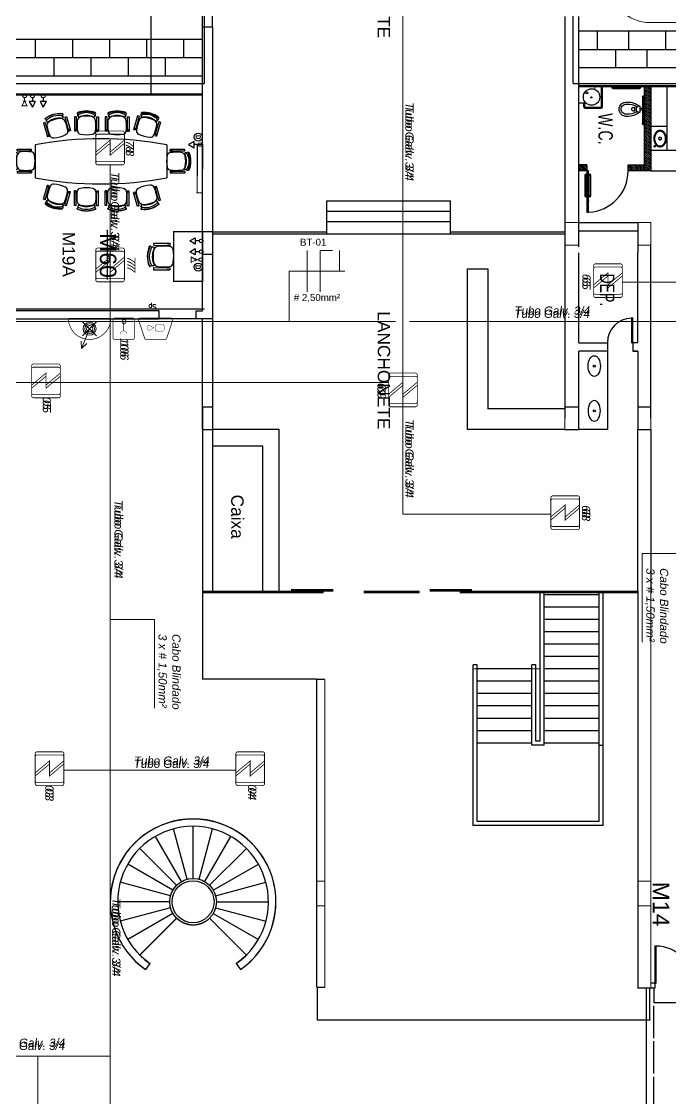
# Model space of a CAD drawing. Header units: metres. Extents: x -331 to 2982, y 362 to 2539.
# Drawn here: x 2831.34 to 2847.09, y 1396.46 to 1422.59 of the extents above; entities that cross this region are included whole.
import ezdxf
from ezdxf.enums import TextEntityAlignment as Align

# ---------------------------------------------------------------- set-up
doc = ezdxf.new("R2010")
doc.units = ezdxf.units.M
doc.layers.get('0').update_dxf_attribs({"color": 251})
for name, color, linetype in [('CX', 251, 'Continuous'), ('DET. FUMAÇA', 1, 'Continuous'), ('Div', 251, 'Continuous'), ('Est', 251, 'Continuous'), ('Mob', 251, 'Continuous'), ('mobiliario', 251, 'Continuous'), ('Pis', 251, 'Continuous')]:
    doc.layers.add(name, color=color, linetype=linetype)
doc.layers.add('EL-PONTOS', color=251, linetype='Continuous', lineweight=30)
doc.layers.add('EL-TELEFONE', color=251, linetype='Continuous', lineweight=20)
doc.styles.add('ARIAL', font='arial.ttf')
doc.styles.add('DESTAQUE', font='arial.ttf', dxfattribs={"height": 0.4})
doc.styles.add('ROMANS', font='romans.shx', dxfattribs={"width": 0.9, "height": 0.07})
doc.styles.get("Standard").update_dxf_attribs({"font": 'arial.ttf', "height": 0.3})

# ---------------------------------------------------------------- blocks, each defined once
blk = doc.blocks.new('Detector de fumaça')
at = {"layer": 'DET. FUMAÇA', "linetype": 'Continuous', "lineweight": 15, "const_width": 0.0187}
blk.add_lwpolyline([(774.599, 539.816), (775.249, 539.816, -0.414214), (775.296, 539.769), (775.296, 539.167, -0.414214), (775.249, 539.12), (774.599, 539.12, -0.414214), (774.553, 539.167), (774.553, 539.769, -0.414214)], format="xyb", close=True, dxfattribs=at)
blk.add_lwpolyline([(774.773, 539.816), (775.064, 539.468), (774.773, 539.468), (775.064, 539.12)], dxfattribs=at)
blk = doc.blocks.new('WEW')
at = {"color": 1, "lineweight": 0, "true_color": 0xe60000}
for p, q in [((1781.244, 994.005), (1781.439, 994.482)), ((1781.439, 994.482), (1781.308, 994.36)), ((1781.439, 994.482), (1781.447, 994.302)), ((1781.075, 994.175), (1781.413, 993.836)), ((1781.413, 994.175), (1781.075, 993.836))]:
    blk.add_line(p, q, dxfattribs=at)
at = {"color": 1, "true_color": 0xe60000, "const_width": 0.0172}
for points in [[(1779.259, 993.747), (1780.023, 993.747, 0.511918), (1780.056, 993.793), (1779.907, 994.24, 0.322823), (1779.874, 994.263), (1779.408, 994.263, 0.322823), (1779.375, 994.24), (1779.226, 993.793, 0.511918)], [(1780.193, 994.263), (1780.641, 994.263, -0.414214), (1780.675, 994.229), (1780.675, 993.782, -0.414214), (1780.641, 993.747), (1780.193, 993.747, -0.414214), (1780.159, 993.782), (1780.159, 994.229, -0.414214)], [(1780.764, 993.748), (1781.724, 993.748, 0.435311), (1781.759, 993.784, 0.930949), (1780.73, 993.784, 0.435311)]]:
    blk.add_lwpolyline(points, format="xyb", close=True, dxfattribs=at)
at = {"color": 1, "true_color": 0xe60000, "const_width": 0.0086}
for points in [[(1779.463, 994.06), (1779.617, 994.06), (1779.652, 994.026), (1779.652, 993.936), (1779.617, 993.902), (1779.463, 993.902), (1779.428, 993.936), (1779.428, 994.026)], [(1779.832, 993.936), (1779.832, 994.026), (1779.802, 994.044), (1779.679, 993.981), (1779.802, 993.918)]]:
    blk.add_lwpolyline(points, close=True, dxfattribs=at)
for points in [[(1780.336, 994.135), (1780.338, 994.117), (1780.344, 994.099), (1780.351, 994.088), (1780.365, 994.073), (1780.373, 994.067), (1780.386, 994.06), (1780.397, 994.057), (1780.413, 994.055), (1780.421, 994.055), (1780.431, 994.056), (1780.45, 994.062), (1780.464, 994.07), (1780.477, 994.082), (1780.488, 994.096), (1780.494, 994.11), (1780.497, 994.122), (1780.498, 994.13), (1780.498, 994.136)], [(1780.417, 993.837), (1780.417, 994.055)]]:
    blk.add_lwpolyline(points, dxfattribs=at)
at = {"color": 1, "lineweight": 0, "true_color": 0xe60000}
for radius in [0.158, 0.119, 0.0774]:
    blk.add_circle((1781.244, 994.005), radius, dxfattribs=at)
blk = doc.blocks.new('rett')
at = {"color": 2, "linetype": 'Continuous', "lineweight": 15}
blk.add_line((813.966, 2203), (814.262, 2203), dxfattribs=at)
at = {"layer": 'Div', "color": 2, "linetype": 'Continuous', "lineweight": 15}
for p, q in [((813.645, 2202.003), (813.645, 2203)), ((813.966, 2202.003), (813.966, 2203)), ((814.435, 2202.502), (814.435, 2203))]:
    blk.add_line(p, q, dxfattribs=at)
blk.add_lwpolyline([(813.214, 2201.295), (813.214, 2202.502), (814.56, 2202.502)], dxfattribs=at)
at = {"layer": 'Div', "color": 2, "linetype": 'Continuous', "lineweight": 15, "char_height": 0.1683, "attachment_point": 1}
for s, insert in [('\\pxqc;\\PBT-01{\\fArial|b0|i1|c0|p34;  }', (808.19, 2203.569)), ('\\pxqc;\\P\\pi-0.92701,l1.92701,t1.92701;#^I2,50mm²', (808.198, 2202.227))]:
    blk.add_mtext_dynamic_manual_height_columns(s, width=11.20762, gutter_width=2.104, heights=[0], dxfattribs=dict(at, insert=insert))
blk = doc.blocks.new('derw')
at = {"layer": 'Div', "color": 2, "linetype": 'Continuous', "lineweight": 15}
blk.add_lwpolyline([(814.419, 2191.53), (814.419, 2192.589), (816.571, 2192.589)], dxfattribs=at)
at = {"layer": 'Div', "color": 2, "linetype": 'Continuous', "lineweight": 15, "insert": (814.772, 2193.224), "char_height": 0.2, "attachment_point": 1}
blk.add_mtext_dynamic_manual_height_columns('{\\fArial|b0|i1|c0|p34;Cabo Blindado \\P3 x # 1,50mm²}', width=13.3188, gutter_width=2.5, heights=[0], dxfattribs=at)
blk = doc.blocks.new('cb2')
at = {"layer": 'Div', "color": 2, "linetype": 'Continuous', "lineweight": 15}
blk.add_lwpolyline([(806.232, 1904.456), (806.232, 1903.382), (808.384, 1903.382)], dxfattribs=at)
at = {"layer": 'Div', "color": 2, "linetype": 'Continuous', "lineweight": 15, "insert": (806.585, 1904.017), "char_height": 0.2, "attachment_point": 1}
blk.add_mtext_dynamic_manual_height_columns('{\\fArial|b0|i1|c0|p34;Cabo Blindado \\P3 x # 1,50mm²}', width=13.3188, gutter_width=2.5, heights=[0], dxfattribs=at)
blk = doc.blocks.new('porta .9')
at = {"layer": 'CX', "ltscale": 8}
blk.add_lwpolyline([(0, 0), (0.03, 0), (0.03, 0.9), (0, 0.9)], close=True, dxfattribs=at)
at = {"layer": 'CX', "color": 1, "ltscale": 8}
blk.add_arc((0.03, 0.0295), 0.8705, 358.05796, 90, dxfattribs=at)
blk = doc.blocks.new('barra 3')
for p, q in [((748.054, 1002.302), (748.054, 1002.274)), ((748.579, 1002.327), (748.079, 1002.327)), ((748.079, 1002.274), (748.079, 1002.302)), ((748.079, 1002.302), (748.579, 1002.302)), ((748.579, 1002.302), (748.579, 1002.274)), ((748.604, 1002.302), (748.604, 1002.274))]:
    blk.add_line(p, q)
for centre, start, end in [((748.079, 1002.302), 90, 180), ((748.579, 1002.302), 0, 90)]:
    blk.add_arc(centre, 0.025, start, end)
blk = doc.blocks.new('VASO-SAN')
for p, q in [((302.351, 172.465), (302.38, 172.465)), ((302.38, 172.465), (302.38, 172.383)), ((302.411, 172.354), (302.411, 172.494)), ((302.499, 172.354), (302.499, 172.494)), ((302.599, 172.444), (302.499, 172.444)), ((302.599, 172.444), (302.599, 172.455)), ((302.599, 172.404), (302.599, 172.444)), ((302.619, 172.464), (302.609, 172.464)), ((302.619, 172.424), (302.619, 172.464)), ((302.351, 172.383), (302.38, 172.383)), ((302.599, 172.404), (302.499, 172.404)), ((302.599, 172.404), (302.599, 172.393)), ((302.619, 172.383), (302.609, 172.383)), ((302.619, 172.424), (302.619, 172.383))]:
    blk.add_line(p, q)
for centre in [(302.453, 172.486), (302.453, 172.362)]:
    blk.add_circle(centre, 0.00707)
for centre, radius, start, end in [((302.178, 172.42), 0.179, 86.6811, 178.7962), ((302.178, 172.42), 0.129, 86.6811, 178.7962), ((302.205, 172.134), 0.464, 50.6979, 92.0637), ((302.205, 172.134), 0.414, 60.1325, 92.0637), ((302.349, 172.422), 0.043, 86.6811, 178.7962), ((302.609, 172.455), 0.00935, 90, 180), ((302.178, 172.427), 0.179, 181.2038, 273.3189), ((302.178, 172.427), 0.129, 181.2038, 273.3189), ((302.205, 172.713), 0.464, 267.9363, 309.3021), ((302.205, 172.713), 0.414, 267.9363, 299.8675), ((302.349, 172.426), 0.043, 181.2038, 273.3189), ((302.609, 172.393), 0.00935, 180, 270)]:
    blk.add_arc(centre, radius, start, end)
blk = doc.blocks.new('Barra')
at = {"layer": 'Mob'}
for p, q in [((780.708, 987.496), (780.708, 987.521)), ((780.733, 987.497), (780.733, 987.521)), ((781.384, 987.471), (780.733, 987.471)), ((781.383, 987.496), (780.734, 987.496)), ((781.384, 987.497), (781.384, 987.521)), ((781.409, 987.496), (781.409, 987.521))]:
    blk.add_line(p, q, dxfattribs=at)
for centre, start, end in [((780.733, 987.496), 180, 270), ((781.384, 987.496), 270, 0)]:
    blk.add_arc(centre, 0.025, start, end, dxfattribs=at)
blk = doc.blocks.new('Braa 2')
at = {"layer": 'Mob'}
for p, q in [((781.559, 986.646), (781.559, 987.297)), ((781.584, 987.322), (781.609, 987.322)), ((781.584, 986.647), (781.584, 987.296)), ((781.585, 987.297), (781.609, 987.297)), ((781.584, 986.621), (781.609, 986.621)), ((781.585, 986.646), (781.609, 986.646))]:
    blk.add_line(p, q, dxfattribs=at)
for centre, start, end in [((781.584, 987.297), 90, 180), ((781.584, 986.646), 180, 270)]:
    blk.add_arc(centre, 0.025, start, end, dxfattribs=at)
blk = doc.blocks.new('conj')
at = {"layer": 'Est'}
blk.add_blockref('Barra', (1483.5, 739.063), dxfattribs=at)
at = {"layer": 'Est', "rotation": 180}
for name, p in [('Braa 2', (3045.721, 2712.979)), ('VASO-SAN', (2566.731, 1898.456))]:
    blk.add_blockref(name, p, dxfattribs=at)
blk = doc.blocks.new('P42254')
for p, q in [((-0.323, 0.534), (-0.323, 0.143)), ((-0.273, 0.534), (-0.323, 0.534)), ((-0.273, 0.534), (-0.273, 0.143)), ((-0.05, 0.549), (-0.05, 0.568)), ((0.05, 0.549), (0.05, 0.568)), ((0.272, 0.534), (0.272, 0.143)), ((0.272, 0.534), (0.322, 0.534)), ((0.322, 0.534), (0.322, 0.143)), ((-0.273, 0.143), (-0.323, 0.143)), ((0.272, 0.143), (0.322, 0.143))]:
    blk.add_line(p, q)
blk.add_lwpolyline([(-0.139, 0.539, 0.340817), (-0.246, 0.427, 0.05523), (-0.244, 0.151, 0.328643), (-0.162, 0.065, 0.09095), (0.162, 0.065, 0.328643), (0.244, 0.151, 0.05523), (0.246, 0.427, 0.340817), (0.139, 0.539, 0.077917)], format="xyb", close=True)
for points in [[(0.241, 0.611, 0.481357), (0.235, 0.646, 0.097119), (0, 0.691, 0.097119), (-0.235, 0.646, 0.481357), (-0.241, 0.611)], [(-0.05, 0.568, 0.100785), (-0.196, 0.525, -0.49505), (-0.225, 0.539), (-0.241, 0.61, -0.365963), (-0.229, 0.632, -0.0944), (0, 0.678, -0.0944), (0.229, 0.632, -0.365963), (0.241, 0.61), (0.225, 0.539, -0.49505), (0.196, 0.525, 0.100785), (0.05, 0.568, 0.100785)], [(0.226, 0.541, 0.344642), (0.199, 0.597, 0.1068), (0, 0.647, 0.1068), (-0.199, 0.597, 0.344642), (-0.226, 0.541)]]:
    blk.add_lwpolyline(points, format="xyb")
for centre, radius, start, end in [((0, 0.023), 0.547, 84.7595, 95.2405), ((-0.295, 0.207), 0.0277, 190.5973, 265.3499), ((-0.3, 0.207), 0.0277, 274.6501, 349.4027), ((0.3, 0.207), 0.0277, 190.5973, 265.3499), ((0.295, 0.207), 0.0277, 274.6501, 349.4027)]:
    blk.add_arc(centre, radius, start, end)
blk = doc.blocks.new('cad')
at = {"layer": 'mobiliario', "color": 2, "xscale": -0.8999999999996506, "yscale": 0.900000000000091, "zscale": 0.9, "rotation": 134.9824189609743}
blk.add_blockref('P42254', (995.61, 975.558), dxfattribs=at)
blk = doc.blocks.new('BNMBV')
at = {"layer": 'EL-PONTOS'}
blk.add_line((462.954, 120.093), (463.177, 120.093), dxfattribs=at)
blk.add_lwpolyline([(463.51, 120.093), (463.177, 120.286), (463.177, 119.901)], close=True, dxfattribs=at)
blk = doc.blocks.new('DGDSG')
at = {"layer": 'EL-TELEFONE'}
for p, q in [((462.959, 117.962), (463.149, 117.962)), ((463.149, 117.867), (463.149, 118.057))]:
    blk.add_line(p, q, dxfattribs=at)
blk.add_lwpolyline([(463.149, 117.962), (463.434, 117.797), (463.434, 118.126)], close=True, dxfattribs=at)

msp = doc.modelspace()

# ---------------------------------------------------------------- hatches: boundary and pattern name
at = {"layer": 'Pis'}
h = msp.add_hatch(dxfattribs=at)
h.set_pattern_fill('ANSI31', color=256, scale=0.01, angle=270, style=0)
h.set_pattern_definition([(315, (1331.963088, 3684.459063), (0.0224506403, 0.0224506403), [])])
h.paths.add_polyline_path([(2846.614, 1418.965), (2846.614, 1421.015), (2846.464, 1421.015), (2846.464, 1419.115), (2846.064, 1419.115), (2846.064, 1418.965)])
h.paths.add_polyline_path([(2845.064, 1418.965), (2845.064, 1419.115), (2844.864, 1419.115), (2844.864, 1418.965)])
edge = h.paths.add_edge_path()
edge.add_line((2848.264, 1421.015), (2848.214, 1421.015))
edge.add_line((2848.214, 1421.015), (2848.214, 1418.471))
edge.add_line((2848.214, 1418.471), (2848.264, 1418.471))
edge.add_line((2848.264, 1418.471), (2848.264, 1421.015))
edge.add_line((2848.264, 1421.015), (2848.214, 1421.015))

# ---------------------------------------------------------------- linework, layer by layer
at = {"lineweight": 0}
for p, q in [((2845.104, 1418.24), (2845.104, 1418.215)), ((2845.064, 1417.965), (2845.104, 1417.965))]:
    msp.add_line(p, q, dxfattribs=at)
for points in [[(2844.726, 1421.085), (2844.726, 1427.935), (2835.776, 1427.935), (2835.776, 1421.085)], [(2795.241, 1393.705), (2795.241, 1421.085), (2835.776, 1421.085)], [(2844.726, 1421.085), (2857.361, 1421.085), (2857.361, 1401.905)], [(2835.776, 1415.615), (2830.451, 1415.615), (2830.451, 1414.675), (2803.276, 1414.675), (2803.276, 1418.2), (2801.676, 1418.2), (2801.676, 1396.635), (2795.241, 1396.635)]]:
    msp.add_lwpolyline(points, dxfattribs=at)
msp.add_lwpolyline([(2845.451, 1408.735), (2845.451, 1403.085), (2842.301, 1403.085), (2842.301, 1406.885), (2843.926, 1406.885), (2843.926, 1408.735)], close=True, dxfattribs=at)
msp.add_lwpolyline([(2836.795, 1399.941), (2835.901, 1400.836, -0.414214), (2835.102, 1400.836), (2834.207, 1399.941), (2834.452, 1399.736), (2834.348, 1399.589, -3.171595), (2836.654, 1399.589), (2836.551, 1399.736)], format="xyb", close=True, dxfattribs=at)
at = {"layer": 'DET. FUMAÇA', "color": 3, "linetype": 'Continuous', "lineweight": 15}
for points in [[(2840.416, 1415.312), (2830.547, 1415.312), (2830.547, 1414.611), (2801.798, 1414.611), (2801.798, 1396.91), (2830.488, 1396.91), (2830.488, 1317.82), (2851.735, 1317.82), (2851.735, 1316.183)], [(2848.099, 1415.312), (2840.757, 1415.312)]]:
    msp.add_lwpolyline(points, dxfattribs=at)
at = {"layer": 'DET. FUMAÇA', "color": 2, "linetype": 'Continuous', "lineweight": 15}
msp.add_circle((2833.825, 1415.307), 0.0504, dxfattribs=at)
at = {"layer": 'Div', "color": 150, "linetype": 'Continuous', "lineweight": 0}
for p, q in [((2840.597, 1442.771), (2840.597, 1410.636)), ((2833.487, 1395.76), (2833.487, 1419.114)), ((2845.922, 1416.266), (2847.477, 1416.266)), ((2802.409, 1413.834), (2840.249, 1413.834)), ((2844.189, 1410.636), (2840.597, 1410.636)), ((2836.54, 1404.426), (2832.364, 1404.426)), ((2833.487, 1397.487), (2802.409, 1397.487)), ((2831.73, 1393.387), (2831.73, 1397.487))]:
    msp.add_line(p, q, dxfattribs=at)
at = {"layer": 'Div', "lineweight": 0}
for p, q in [((2846.714, 1399.26), (2846.614, 1399.26)), ((2846.714, 1399.141), (2846.614, 1399.141))]:
    msp.add_line(p, q, dxfattribs=at)
at = {"layer": 'Div', "color": 230, "linetype": 'Continuous', "lineweight": 0}
msp.add_lwpolyline([(2795.596, 1370.835), (2795.596, 1422.804, -0.414214), (2796.596, 1423.804), (2832.978, 1423.804, 0.414214), (2833.978, 1424.804), (2833.978, 1444.456, -0.414214), (2834.978, 1445.456), (2844.601, 1445.456, -0.414214), (2845.601, 1444.456), (2845.601, 1423.563, 0.414214), (2846.601, 1422.563), (2856.044, 1422.563, -0.414214), (2857.044, 1421.563), (2857.044, 1399.809, 0.414214), (2858.044, 1398.809), (2864.977, 1398.809, -0.414214), (2865.977, 1397.809), (2865.977, 1393.565, -0.414214), (2864.977, 1392.565), (2858.044, 1392.565, 0.414214), (2857.044, 1391.565), (2857.044, 1315.763, -0.414214)], format="xyb", dxfattribs=at)
at = {"layer": 'Div', "lineweight": 0}
msp.add_lwpolyline([(2846.714, 1399.26), (2846.714, 1399.141)], dxfattribs=at)
at = {"layer": 'Pis'}
for p, q in [((2835.731, 1422.465), (2835.731, 1438.85)), ((2835.976, 1422.465), (2835.976, 1438.75)), ((2834.474, 1424.658), (2834.474, 1420.835)), ((2844.526, 1422.715), (2844.526, 1412.965)), ((2844.864, 1417.125), (2844.864, 1422.715)), ((2835.731, 1422.465), (2835.976, 1422.465)), ((2835.731, 1420.815), (2835.731, 1422.465)), ((2835.731, 1420.815), (2835.731, 1422.465)), ((2835.731, 1415.575), (2835.731, 1422.465)), ((2835.731, 1422.465), (2835.976, 1422.465)), ((2835.731, 1415.575), (2835.731, 1422.465)), ((2835.731, 1420.815), (2835.731, 1422.465)), ((2835.731, 1420.815), (2835.731, 1422.465)), ((2835.731, 1415.575), (2835.731, 1422.465)), ((2835.731, 1415.575), (2835.731, 1422.465)), ((2835.976, 1422.465), (2835.976, 1408.735)), ((2835.976, 1422.465), (2835.976, 1408.735)), ((2835.976, 1422.465), (2835.976, 1415.375)), ((2835.976, 1422.465), (2835.976, 1415.375)), ((2794.351, 1422.165), (2835.731, 1422.165)), ((2831.671, 1422.165), (2831.671, 1421.715)), ((2832.121, 1422.165), (2832.121, 1422.165)), ((2832.571, 1422.165), (2832.571, 1421.715)), ((2833.021, 1422.165), (2833.021, 1422.165)), ((2833.471, 1422.165), (2833.471, 1421.715)), ((2833.921, 1422.165), (2833.921, 1422.165)), ((2834.371, 1422.165), (2834.371, 1421.715)), ((2834.821, 1422.165), (2834.821, 1422.165)), ((2835.271, 1422.165), (2835.271, 1421.715)), ((2835.676, 1422.165), (2835.676, 1422.165)), ((2844.859, 1422.365), (2844.859, 1422.365)), ((2844.864, 1422.365), (2858.251, 1422.365)), ((2845.309, 1422.365), (2845.309, 1421.915)), ((2845.759, 1422.365), (2845.759, 1422.365)), ((2846.071, 1422.365), (2846.071, 1421.915)), ((2846.521, 1422.365), (2846.521, 1422.365)), ((2846.971, 1422.365), (2846.971, 1421.915)), ((2844.864, 1421.915), (2858.251, 1421.915)), ((2845.759, 1421.915), (2845.759, 1421.465)), ((2846.521, 1421.915), (2846.521, 1421.465)), ((2794.351, 1421.715), (2835.731, 1421.715)), ((2832.121, 1421.715), (2832.121, 1421.265)), ((2833.021, 1421.715), (2833.021, 1421.265)), ((2833.921, 1421.715), (2833.921, 1421.265)), ((2834.821, 1421.715), (2834.821, 1421.265)), ((2857.801, 1421.465), (2844.864, 1421.465)), ((2835.731, 1421.265), (2794.801, 1421.265)), ((2795.241, 1420.835), (2835.731, 1420.835)), ((2798.001, 1420.815), (2835.731, 1420.815)), ((2814.052, 1420.835), (2835.731, 1420.835)), ((2814.052, 1420.815), (2835.731, 1420.815)), ((2844.864, 1421.035), (2857.654, 1421.035)), ((2844.864, 1421.015), (2857.634, 1421.015)), ((2845.416, 1420.514), (2845.416, 1421.011)), ((2845.441, 1420.519), (2845.441, 1421.011)), ((2846.464, 1419.115), (2846.464, 1421.015)), ((2846.464, 1421.015), (2846.614, 1421.015)), ((2846.614, 1421.015), (2846.614, 1418.965)), ((2847.029, 1421.015), (2846.614, 1421.015)), ((2847.014, 1419.465), (2847.014, 1421.015)), ((2844.991, 1420.519), (2844.991, 1420.616)), ((2845.016, 1420.514), (2845.016, 1420.616)), ((2845.016, 1420.514), (2845.416, 1420.514)), ((2845.021, 1420.489), (2845.411, 1420.489)), ((2847.014, 1420.04), (2846.614, 1420.04)), ((2831.664, 1419.599), (2831.664, 1418.799)), ((2834.864, 1419.599), (2834.864, 1418.799)), ((2847.414, 1419.465), (2846.614, 1419.465)), ((2845.064, 1419.115), (2844.864, 1419.115)), ((2844.864, 1419.115), (2845.064, 1419.115)), ((2845.064, 1419.115), (2845.064, 1418.965)), ((2846.064, 1418.965), (2846.064, 1419.115)), ((2846.064, 1419.115), (2846.464, 1419.115)), ((2846.064, 1419.115), (2846.464, 1419.115)), ((2845.064, 1418.965), (2844.864, 1418.965)), ((2845.064, 1418.965), (2845.064, 1417.965)), ((2845.104, 1418.965), (2845.064, 1418.965)), ((2845.104, 1417.965), (2845.104, 1418.965)), ((2846.614, 1418.965), (2846.064, 1418.965)), ((2846.614, 1418.965), (2847.414, 1418.965)), ((2838.751, 1418.24), (2841.751, 1418.24)), ((2838.751, 1417.44), (2838.751, 1418.24)), ((2841.751, 1417.44), (2841.751, 1418.24)), ((2845.104, 1418.24), (2845.104, 1418.215)), ((2838.751, 1417.99), (2841.751, 1417.99)), ((2845.064, 1417.965), (2845.104, 1417.965)), ((2838.751, 1417.74), (2841.751, 1417.74)), ((2844.854, 1417.715), (2846.292, 1417.715)), ((2833.42, 1416.333), (2833.42, 1417.537)), ((2835.976, 1417.49), (2838.751, 1417.49)), ((2835.976, 1417.44), (2838.751, 1417.44)), ((2838.751, 1417.44), (2841.751, 1417.44)), ((2841.751, 1417.49), (2844.526, 1417.49)), ((2841.751, 1417.44), (2844.526, 1417.44)), ((2844.854, 1417.515), (2846.292, 1417.515)), ((2846.301, 1417.165), (2846.301, 1416.975)), ((2846.614, 1416.765), (2846.614, 1417.19)), ((2846.614, 1416.765), (2846.614, 1417.19)), ((2844.864, 1414.795), (2844.864, 1416.975)), ((2846.301, 1414.795), (2846.301, 1416.975)), ((2846.614, 1412.965), (2846.614, 1416.765)), ((2846.614, 1413.24), (2846.614, 1416.765)), ((2842.156, 1416.59), (2842.656, 1416.59)), ((2842.156, 1416.59), (2842.156, 1412.69)), ((2842.656, 1416.59), (2842.656, 1413.19)), ((2834.676, 1415.575), (2830.251, 1415.575)), ((2830.451, 1415.375), (2834.676, 1415.375)), ((2834.676, 1415.375), (2834.676, 1415.575)), ((2835.576, 1415.375), (2834.676, 1415.375)), ((2835.576, 1415.375), (2835.576, 1415.575)), ((2835.576, 1415.575), (2835.731, 1415.575)), ((2835.576, 1415.375), (2835.576, 1415.575)), ((2835.576, 1415.575), (2835.731, 1415.575)), ((2835.576, 1415.375), (2835.576, 1415.575)), ((2835.576, 1415.575), (2835.731, 1415.575)), ((2835.576, 1415.375), (2835.576, 1415.575)), ((2835.576, 1415.575), (2835.731, 1415.575)), ((2835.731, 1415.375), (2835.576, 1415.375)), ((2835.731, 1415.375), (2835.576, 1415.375)), ((2835.731, 1415.375), (2835.576, 1415.375)), ((2835.976, 1415.375), (2835.576, 1415.375)), ((2835.731, 1414.625), (2835.731, 1415.375)), ((2835.731, 1412.69), (2835.731, 1415.375)), ((2835.731, 1414.415), (2835.731, 1414.615)), ((2844.864, 1414.795), (2845.561, 1414.795)), ((2844.864, 1413.24), (2844.864, 1414.595)), ((2845.561, 1414.595), (2844.864, 1414.595)), ((2845.561, 1414.795), (2845.561, 1414.595)), ((2845.561, 1414.595), (2845.561, 1412.69)), ((2846.176, 1414.795), (2846.176, 1414.595)), ((2846.295, 1414.795), (2846.176, 1414.795)), ((2846.301, 1414.795), (2846.176, 1414.795)), ((2846.295, 1414.595), (2846.176, 1414.595)), ((2846.176, 1414.595), (2846.301, 1414.595)), ((2846.301, 1414.595), (2846.301, 1413.24)), ((2835.731, 1413.24), (2835.731, 1414.415)), ((2844.526, 1413.19), (2842.656, 1413.19)), ((2835.731, 1412.69), (2835.731, 1408.735)), ((2837.592, 1412.69), (2835.976, 1412.69)), ((2837.592, 1408.735), (2837.592, 1412.69)), ((2844.526, 1412.69), (2842.156, 1412.69)), ((2845.561, 1412.69), (2844.864, 1412.69)), ((2846.301, 1408.735), (2846.301, 1412.69)), ((2846.614, 1412.69), (2846.614, 1408.735)), ((2837.192, 1412.29), (2835.976, 1412.29)), ((2837.192, 1408.735), (2837.192, 1412.29)), ((2835.731, 1408.735), (2835.731, 1406.635)), ((2843.926, 1405.135), (2843.926, 1408.735)), ((2844.026, 1408.735), (2843.926, 1408.735)), ((2844.026, 1405.035), (2844.026, 1408.735)), ((2845.351, 1408.685), (2844.026, 1408.685)), ((2845.351, 1408.735), (2845.351, 1405.035)), ((2845.451, 1408.735), (2845.351, 1408.735)), ((2845.451, 1408.735), (2845.451, 1405.035)), ((2845.351, 1408.385), (2844.026, 1408.385)), ((2845.351, 1408.085), (2844.026, 1408.085)), ((2845.351, 1407.785), (2844.026, 1407.785)), ((2845.351, 1407.485), (2844.026, 1407.485)), ((2842.301, 1403.085), (2842.301, 1406.985)), ((2842.401, 1406.985), (2842.301, 1406.985)), ((2842.401, 1403.185), (2842.401, 1406.985)), ((2843.726, 1405.035), (2843.726, 1406.985)), ((2843.826, 1406.985), (2843.726, 1406.985)), ((2843.826, 1405.135), (2843.826, 1406.985)), ((2845.351, 1407.185), (2844.026, 1407.185)), ((2843.726, 1406.885), (2842.401, 1406.885)), ((2845.351, 1406.885), (2844.026, 1406.885)), ((2838.501, 1406.635), (2835.731, 1406.635)), ((2838.501, 1406.635), (2838.701, 1406.635)), ((2843.726, 1406.585), (2842.401, 1406.585)), ((2845.351, 1406.585), (2844.026, 1406.585)), ((2843.726, 1406.285), (2842.401, 1406.285)), ((2845.351, 1406.285), (2844.026, 1406.285)), ((2843.726, 1405.985), (2842.401, 1405.985)), ((2845.351, 1405.985), (2844.026, 1405.985)), ((2843.726, 1405.685), (2842.401, 1405.685)), ((2845.351, 1405.685), (2844.026, 1405.685)), ((2843.726, 1405.385), (2842.401, 1405.385)), ((2843.926, 1405.135), (2843.826, 1405.135)), ((2845.351, 1405.385), (2844.026, 1405.385)), ((2843.726, 1405.085), (2842.401, 1405.085)), ((2844.026, 1405.035), (2843.726, 1405.035)), ((2845.351, 1405.085), (2844.026, 1405.085)), ((2845.351, 1405.035), (2845.451, 1405.035)), ((2845.351, 1405.035), (2845.351, 1403.185)), ((2845.451, 1405.035), (2845.451, 1403.085)), ((2835.501, 1401.8), (2835.501, 1403.065)), ((2845.451, 1403.085), (2842.301, 1403.085)), ((2845.351, 1403.185), (2842.401, 1403.185)), ((2835.219, 1401.724), (2834.586, 1402.82)), ((2835.355, 1401.781), (2835.028, 1403.003)), ((2835.647, 1401.781), (2835.975, 1403.003)), ((2835.784, 1401.724), (2836.416, 1402.82)), ((2835.102, 1401.635), (2834.207, 1402.529)), ((2835.901, 1401.635), (2836.795, 1402.529)), ((2835.012, 1401.518), (2833.916, 1402.15)), ((2835.99, 1401.518), (2837.086, 1402.15)), ((2834.955, 1401.381), (2833.734, 1401.709)), ((2836.047, 1401.381), (2837.269, 1401.709)), ((2834.936, 1401.235), (2833.671, 1401.235)), ((2836.066, 1401.235), (2837.331, 1401.235)), ((2834.955, 1401.089), (2833.734, 1400.761)), ((2836.047, 1401.089), (2837.269, 1400.761)), ((2835.012, 1400.953), (2833.916, 1400.32)), ((2835.102, 1400.836), (2834.207, 1399.941)), ((2835.901, 1400.836), (2836.795, 1399.941)), ((2835.99, 1400.953), (2837.086, 1400.32)), ((2834.452, 1399.736), (2834.348, 1399.589)), ((2836.551, 1399.736), (2836.654, 1399.589)), ((2838.521, 1398.36), (2838.521, 1399.16)), ((2846.501, 1399.135), (2846.501, 1394.16)), ((2846.594, 1398.36), (2846.589, 1399.141)), ((2846.714, 1399.26), (2846.614, 1399.26)), ((2846.714, 1399.141), (2846.614, 1399.141)), ((2846.691, 1399.135), (2846.691, 1398.783)), ((2848.214, 1398.783), (2846.691, 1398.783)), ((2846.691, 1397.924), (2846.691, 1398.708)), ((2846.594, 1398.36), (2838.521, 1398.36)), ((2846.594, 1398.38), (2846.594, 1398.36)), ((2846.691, 1397.065), (2846.691, 1397.849)), ((2846.691, 1395.768), (2846.691, 1396.99))]:
    msp.add_line(p, q, dxfattribs=at)
at = {"layer": 'Pis', "const_width": 0.03}
for points in [[(2844.726, 1421.085), (2844.726, 1427.935), (2835.776, 1427.935), (2835.776, 1421.085)], [(2795.241, 1393.705), (2795.241, 1421.085), (2835.776, 1421.085)], [(2844.726, 1421.085), (2857.361, 1421.085), (2857.361, 1401.905)], [(2845.035, 1420.615), (2844.864, 1420.615), (2844.864, 1421.015), (2845.254, 1421.015), (2845.254, 1420.943)], [(2835.776, 1415.615), (2830.451, 1415.615), (2830.451, 1414.675), (2803.276, 1414.675), (2803.276, 1418.2), (2801.676, 1418.2), (2801.676, 1396.635), (2795.241, 1396.635)], [(2846.301, 1408.735), (2846.301, 1399.141)], [(2846.614, 1408.735), (2846.614, 1399.141), (2846.301, 1399.141), (2846.301, 1408.735)], [(2846.614, 1408.735), (2846.614, 1399.141)], [(2838.501, 1406.635), (2838.501, 1399.16)], [(2838.701, 1406.635), (2838.701, 1399.16)], [(2838.701, 1399.16), (2838.501, 1399.16)], [(2846.614, 1399.141), (2846.301, 1399.141)], [(2846.714, 1399.26), (2846.714, 1399.141)]]:
    msp.add_lwpolyline(points, dxfattribs=at)
for points in [[(2846.745, 1419.907, 0.359179), (2846.745, 1419.593)], [(2846.761, 1419.894, 0.359169), (2846.761, 1419.607)], [(2846.934, 1419.907, 0.471699), (2846.745, 1419.907)], [(2846.918, 1419.894, 0.471701), (2846.761, 1419.894)], [(2846.918, 1419.607, 0.358974), (2846.918, 1419.894)], [(2846.934, 1419.593, 0.358975), (2846.934, 1419.907)], [(2846.745, 1419.593, 0.472393), (2846.934, 1419.593)], [(2846.761, 1419.607, 0.472527), (2846.918, 1419.607)], [(2846.817, 1419.75, 1), (2846.862, 1419.75)]]:
    msp.add_lwpolyline(points, format="xyb", dxfattribs=at)
for points in [[(2846.84, 1419.717, 1.732057), (2846.81, 1419.767, 0.577348)], [(2836.795, 1399.941), (2835.901, 1400.836, -0.414214), (2835.102, 1400.836), (2834.207, 1399.941), (2834.452, 1399.736), (2834.348, 1399.589, -3.171595), (2836.654, 1399.589), (2836.551, 1399.736)]]:
    msp.add_lwpolyline(points, format="xyb", close=True, dxfattribs=at)
for points in [[(2835.738, 1419.606), (2835.724, 1418.434), (2835.599, 1418.434), (2835.606, 1419.606)], [(2844.526, 1417.165), (2844.526, 1417.715), (2844.864, 1417.715), (2844.864, 1417.165)], [(2846.301, 1417.165), (2846.301, 1417.715), (2846.614, 1417.715), (2846.614, 1417.165)], [(2835.731, 1417.49), (2835.731, 1416.29), (2835.031, 1416.29), (2835.031, 1417.49)], [(2835.731, 1416.94), (2835.731, 1417.49), (2835.976, 1417.49), (2835.976, 1416.94)], [(2835.731, 1416.94), (2835.731, 1417.49), (2835.976, 1417.49), (2835.976, 1416.94)], [(2846.176, 1414.795), (2846.146, 1414.795), (2846.146, 1415.395), (2846.176, 1415.395)], [(2835.731, 1412.69), (2835.731, 1413.24), (2835.976, 1413.24), (2835.976, 1412.69)], [(2844.526, 1412.69), (2844.526, 1413.24), (2844.864, 1413.24), (2844.864, 1412.69)], [(2846.301, 1412.69), (2846.301, 1413.24), (2846.614, 1413.24), (2846.614, 1412.69)], [(2838.893, 1408.807), (2837.893, 1408.807), (2837.893, 1408.777), (2838.893, 1408.777)], [(2842.261, 1408.807), (2841.261, 1408.807), (2841.261, 1408.777), (2842.261, 1408.777)], [(2838.656, 1408.765), (2835.731, 1408.765), (2835.731, 1408.735), (2838.656, 1408.735)], [(2840.989, 1408.765), (2839.656, 1408.765), (2839.656, 1408.735), (2840.989, 1408.735)], [(2846.301, 1408.765), (2841.989, 1408.765), (2841.989, 1408.735), (2846.301, 1408.735)], [(2845.451, 1408.735), (2845.451, 1403.085), (2842.301, 1403.085), (2842.301, 1406.885), (2843.926, 1406.885), (2843.926, 1408.735)], [(2838.501, 1401.735), (2838.701, 1401.735), (2838.701, 1401.135), (2838.501, 1401.135)], [(2846.301, 1401.735), (2846.614, 1401.735), (2846.614, 1401.135), (2846.301, 1401.135)]]:
    msp.add_lwpolyline(points, close=True, dxfattribs=at)
at = {"layer": 'Pis'}
for centre, radius in [((2831.412, 1420.78), 0.0444), ((2831.601, 1420.781), 0.0444), ((2831.864, 1420.781), 0.0444), ((2845.176, 1420.758), 0.2), ((2845.06, 1420.861), 0.0253), ((2845.171, 1420.75), 0.0127), ((2835.625, 1419.788), 0.0975), ((2835.672, 1419.606), 0.0444), ((2846.707, 1419.563), 0.0175), ((2835.7, 1417.268), 0.0444), ((2835.7, 1417.005), 0.0444), ((2835.626, 1416.634), 0.0975), ((2835.687, 1416.815), 0.0444), ((2845.242, 1414.231), 0.0243), ((2845.242, 1413.144), 0.0243), ((2835.501, 1401.235), 0.565), ((2835.501, 1401.235), 0.51)]:
    msp.add_circle(centre, radius, dxfattribs=at)
for centre, radius, start, end in [((2845.021, 1420.519), 0.03, 180, 270), ((2845.411, 1420.519), 0.03, 270, 0), ((2833.264, 1411.14), 8.608, 79.2883, 100.7117), ((2833.264, 1427.257), 8.608, 259.2883, 280.7117), ((2845.062, 1418.966), 1.001, 272.373, 359.9653), ((2846.158, 1414.798), 0.597, 91.1551, 180.2954), ((2835.501, 1401.235), 2.01, 305, 235), ((2835.501, 1401.235), 1.83, 305, 235)]:
    msp.add_arc(centre, radius, start, end, dxfattribs=at)
msp.add_ellipse((2845.242, 1414.231), major_axis=(0, 0.25), ratio=0.598195, dxfattribs=at)
at = {"layer": 'Pis', "extrusion": (0, 0, -1)}
msp.add_ellipse((2845.242, 1413.144), major_axis=(0, -0.25), ratio=0.598195, dxfattribs=at)

# ---------------------------------------------------------------- block references
at = {"lineweight": 0, "rotation": 180}
msp.add_blockref('WEW', (4614.233, 2409.141), dxfattribs=at)
at = {"layer": 'DET. FUMAÇA', "linetype": 'Continuous', "lineweight": 0, "rotation": 270}
for p in [(2294.019, 2194.486), (2294.019, 2194.41), (2294.019, 2191.647), (2294.019, 2191.571), (2306.106, 2191.266), (2306.106, 2191.19), (2292.461, 2188.834), (2292.461, 2188.758), (2301.129, 2188.614), (2301.129, 2188.538), (2305.068, 2185.636), (2305.068, 2185.56), (2292.548, 2179.426), (2297.42, 2179.426), (2292.548, 2179.35), (2297.42, 2179.35)]:
    msp.add_blockref('Detector de fumaça', p, dxfattribs=at)
at = {"layer": 'DET. FUMAÇA', "color": 3, "linetype": 'Continuous', "lineweight": 15, "rotation": 270}
msp.add_blockref('cb2', (943.021, 2215.914), dxfattribs=at)
at = {"layer": 'Div', "color": 150, "linetype": 'Continuous', "lineweight": 15}
msp.add_blockref('rett', (2024.623, -785.967), dxfattribs=at)
at = {"layer": 'Div', "color": 150, "linetype": 'Continuous', "lineweight": 15, "rotation": 270}
msp.add_blockref('derw', (641.972, 2222.502), dxfattribs=at)
at = {"layer": 'Pis', "xscale": -1}
msp.add_blockref('conj', (5110.576, -305.569), dxfattribs=at)
at = {"layer": 'Pis'}
for name, p, xscale, yscale, zscale, rotation in [('DGDSG', (2784.225, 1605.92), 0.4000000000000909, 0.4000000000000909, 0.4000000000000909, 270), ('BNMBV', (2783.564, 1605.919), 0.4000000000000909, 0.4000000000000909, 0.4000000000000909, 270), ('BNMBV', (2783.827, 1605.919), 0.4000000000000909, 0.4000000000000909, 0.4000000000000909, 270), ('BNMBV', (3020.795, 1467.643), 0.3999999999999773, 0.3999999999999773, 0.3999999999999773, 180)]:
    msp.add_blockref(name, p, dxfattribs=dict(at, xscale=xscale, yscale=yscale, zscale=zscale, rotation=rotation))
for name, p, rotation in [('cad', (2472.712, 2766.467), 240.5317042256657), ('cad', (4228.65, 1405.448), 135.0175810390187), ('cad', (2819.16, 24.779), 45.0175810390187), ('cad', (2819.905, 24.779), 45.0175810390187), ('cad', (3193.868, 71.92), 60.53170422566566), ('barra 3', (3847.337, 670.286), 89.99999999999999), ('barra 3', (1842.83, 2166.944), 270), ('P42254', (2835.081, 1416.887), 89.3571089902108)]:
    msp.add_blockref(name, p, dxfattribs=dict(at, rotation=rotation))
at = {"layer": 'Pis', "xscale": -1}
for p, rotation in [((2819.16, 2813.629), 134.9824189609812), ((2819.905, 2813.629), 134.9824189609812), ((3193.868, 2766.488), 119.4682957743343), ((1437.879, 1405.456), 224.9824189609813), ((2472.712, 71.941), 299.4682957743343)]:
    msp.add_blockref('cad', p, dxfattribs=dict(at, rotation=rotation))
at = {"layer": 'Pis', "xscale": -0.3999999999999773, "yscale": 0.3999999999999773, "zscale": 0.4}
for name, p in [('BNMBV', (3020.823, 1369.231)), ('BNMBV', (3020.823, 1368.967)), ('DGDSG', (3020.826, 1369.628))]:
    msp.add_blockref(name, p, dxfattribs=at)
at = {"layer": 'Pis'}
msp.add_blockref('porta .9', (2846.714, 1399.26), dxfattribs=at)

# ---------------------------------------------------------------- texts
at = {"layer": 'Div', "color": 2, "linetype": 'Continuous', "lineweight": 0, "char_height": 0.2, "attachment_point": 1, "rotation": 270}
for insert in [(2840.856, 1420.631), (2840.856, 1420.555), (2833.708, 1418.943), (2833.708, 1418.867), (2840.856, 1412.941), (2840.856, 1412.865), (2833.793, 1410.986), (2833.793, 1410.91), (2833.737, 1401.33), (2833.737, 1401.254)]:
    msp.add_mtext_dynamic_manual_height_columns('{\\fArial|b0|i1|c0|p34;Tubo Galv. 3/4 }', width=13.3188, gutter_width=2.5, heights=[0], dxfattribs=dict(at, insert=insert))
at = {"layer": 'Div', "color": 3, "linetype": 'Continuous', "lineweight": 0, "char_height": 0.2, "attachment_point": 1, "rotation": 270}
for s, insert in [('{\\fArial|b0|i1|c0|p34;78}', (2834.068, 1419.711)), ('{\\fArial|b0|i1|c0|p34;78}', (2834.068, 1419.635)), ('{\\fArial|b0|i1|c0|p34;77}', (2834.101, 1416.892)), ('{\\fArial|b0|i1|c0|p34;77}', (2834.101, 1416.816)), ('{\\fArial|b0|i1|c0|p34;65}', (2845.154, 1416.469)), ('{\\fArial|b0|i1|c0|p34;65}', (2845.154, 1416.393)), ('{\\fArial|b0|i1|c0|p34;106}', (2833.933, 1414.914)), ('{\\fArial|b0|i1|c0|p34;106}', (2833.933, 1414.838)), ('{\\fArial|b0|i1|c0|p34;69}', (2840.177, 1413.824)), ('{\\fArial|b0|i1|c0|p34;69}', (2840.177, 1413.748)), ('{\\fArial|b0|i1|c0|p34;05}', (2832.052, 1413.483)), ('{\\fArial|b0|i1|c0|p34;05}', (2832.052, 1413.407)), ('{\\fArial|b0|i1|c0|p34;68}', (2845.143, 1410.856)), ('{\\fArial|b0|i1|c0|p34;68}', (2845.143, 1410.78)), ('{\\fArial|b0|i1|c0|p34;03}', (2832.114, 1404.066)), ('{\\fArial|b0|i1|c0|p34;03}', (2832.114, 1403.99)), ('{\\fArial|b0|i1|c0|p34;04}', (2837.038, 1404.084)), ('{\\fArial|b0|i1|c0|p34;04}', (2837.038, 1404.008))]:
    msp.add_mtext_dynamic_manual_height_columns(s, width=13.3188, gutter_width=2.5, heights=[0], dxfattribs=dict(at, insert=insert))
at = {"layer": 'Div', "color": 2, "linetype": 'Continuous', "lineweight": 0, "char_height": 0.2, "attachment_point": 1}
for insert in [(2843.305, 1415.677), (2843.305, 1415.601), (2834.064, 1404.759), (2834.064, 1404.683), (2830.561, 1397.915), (2830.561, 1397.839)]:
    msp.add_mtext_dynamic_manual_height_columns('{\\fArial|b0|i1|c0|p34;Tubo Galv. 3/4 }', width=13.3188, gutter_width=2.5, heights=[0], dxfattribs=dict(at, insert=insert))
at = {"layer": 'Pis'}
for s, height, rotation, style, p in [('LANCHONETE', 0.3, 270, 'DESTAQUE', (2839.985, 1425.05)), ('D', 0.109, 270, 'ROMANS', (2835.573, 1419.835)), ('D', 0.109, 270, 'ROMANS', (2835.57, 1416.68)), ('Sp', 0.1175, 180, 'ROMANS', (2834.613, 1415.727)), ('LANCHONETE', 0.3, 270, 'DESTAQUE', (2839.985, 1415.559)), ('Caixa', 0.3, 270, 'DESTAQUE', (2836.427, 1411.113))]:
    msp.add_text(s, height=height, rotation=rotation, dxfattribs=dict(at, style=style)).set_placement(p)
at = {"layer": 'Pis', "width": 0.7}
for s, p in [('W.C.', (2845.341, 1420.366)), ('DEP.', (2845.382, 1416.479))]:
    msp.add_text(s, height=0.35, rotation=270, dxfattribs=at).set_placement(p)
at = {"layer": 'Pis'}
for s, height, style, p in [('M19A', 0.3, 'ARIAL', (2832.331, 1416.942)), ('M60', 0.4, 'DESTAQUE', (2833.238, 1416.913)), ('M14', 0.4, 'DESTAQUE', (2846.663, 1401.178))]:
    msp.add_text(s, height=height, rotation=270, dxfattribs=dict(at, style=style)).set_placement(p, align=Align.CENTER)

doc.saveas('drawing.dxf')
